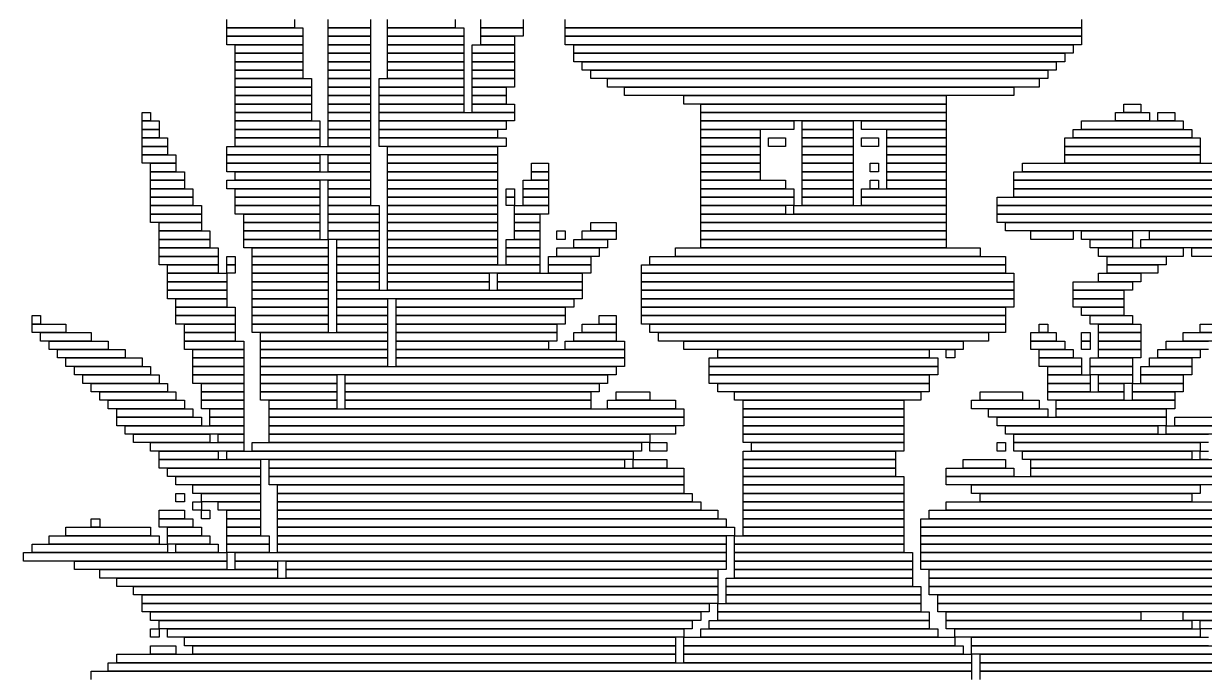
# Model space of a CAD drawing. Extents: x 290 to 734, y 306 to 705.
# Drawn here: x 295 to 434.5, y 413.5 to 490.5 of the extents above; entities that cross this region are included whole.
import ezdxf

# ---------------------------------------------------------------- set-up
doc = ezdxf.new("R2010")
doc.units = 0

msp = doc.modelspace()

# ---------------------------------------------------------------- linework, layer by layer
for p, q in [((319, 490), (319, 491)), ((327, 490), (319, 490)), ((319, 490), (328, 490)), ((319, 489), (319, 490)), ((327, 491), (327, 490)), ((328, 490), (328, 489)), ((331, 490), (331, 491)), ((336, 490), (331, 490)), ((331, 490), (336, 490)), ((331, 489), (331, 490)), ((336, 491), (336, 490)), ((336, 490), (336, 489)), ((338, 490), (338, 491)), ((346, 490), (338, 490)), ((338, 490), (347, 490)), ((338, 489), (338, 490)), ((346, 491), (346, 490)), ((347, 490), (347, 489)), ((349, 490), (349, 491)), ((354, 490), (349, 490)), ((349, 490), (354, 490)), ((349, 489), (349, 490)), ((354, 491), (354, 490)), ((354, 490), (354, 489)), ((359, 490), (359, 491)), ((420, 490), (359, 490)), ((359, 490), (420, 490)), ((359, 489), (359, 490)), ((420, 491), (420, 490)), ((420, 490), (420, 489)), ((328, 489), (319, 489)), ((319, 489), (328, 489)), ((319, 488), (319, 489)), ((328, 489), (328, 488)), ((336, 489), (331, 489)), ((331, 489), (336, 489)), ((331, 488), (331, 489)), ((336, 489), (336, 488)), ((347, 489), (338, 489)), ((338, 489), (347, 489)), ((338, 488), (338, 489)), ((347, 489), (347, 488)), ((354, 489), (349, 489)), ((349, 489), (353, 489)), ((349, 488), (349, 489)), ((353, 489), (353, 488)), ((420, 489), (359, 489)), ((359, 489), (420, 489)), ((359, 488), (359, 489)), ((420, 489), (420, 488)), ((328, 488), (319, 488)), ((320, 488), (328, 488)), ((320, 487), (320, 488)), ((328, 487), (320, 487)), ((320, 487), (328, 487)), ((320, 486), (320, 487)), ((328, 488), (328, 487)), ((328, 487), (328, 486)), ((336, 488), (331, 488)), ((331, 488), (336, 488)), ((331, 487), (331, 488)), ((336, 487), (331, 487)), ((331, 487), (336, 487)), ((331, 486), (331, 487)), ((336, 488), (336, 487)), ((336, 487), (336, 486)), ((347, 488), (338, 488)), ((338, 488), (347, 488)), ((338, 487), (338, 488)), ((347, 487), (338, 487)), ((338, 487), (347, 487)), ((338, 486), (338, 487)), ((347, 488), (347, 487)), ((347, 487), (347, 486)), ((348, 488), (353, 488)), ((348, 487), (348, 488)), ((353, 487), (348, 487)), ((348, 487), (353, 487)), ((348, 486), (348, 487)), ((353, 488), (349, 488)), ((353, 488), (353, 487)), ((353, 487), (353, 486)), ((420, 488), (359, 488)), ((360, 488), (419, 488)), ((360, 487), (360, 488)), ((419, 487), (360, 487)), ((360, 487), (418, 487)), ((360, 486), (360, 487)), ((418, 487), (418, 486)), ((419, 488), (419, 487)), ((328, 486), (320, 486)), ((320, 486), (328, 486)), ((320, 485), (320, 486)), ((328, 486), (328, 485)), ((336, 486), (331, 486)), ((331, 486), (336, 486)), ((331, 485), (331, 486)), ((336, 486), (336, 485)), ((347, 486), (338, 486)), ((338, 486), (347, 486)), ((338, 485), (338, 486)), ((347, 486), (347, 485)), ((353, 486), (348, 486)), ((348, 486), (353, 486)), ((348, 485), (348, 486)), ((353, 486), (353, 485)), ((418, 486), (360, 486)), ((361, 486), (417, 486)), ((361, 485), (361, 486)), ((417, 486), (417, 485)), ((328, 485), (320, 485)), ((320, 485), (328, 485)), ((320, 484), (320, 485)), ((328, 485), (328, 484)), ((336, 485), (331, 485)), ((331, 485), (336, 485)), ((331, 484), (331, 485)), ((336, 485), (336, 484)), ((347, 485), (338, 485)), ((338, 485), (347, 485)), ((338, 484), (338, 485)), ((347, 485), (347, 484)), ((353, 485), (348, 485)), ((348, 485), (353, 485)), ((348, 484), (348, 485)), ((353, 485), (353, 484)), ((417, 485), (361, 485)), ((362, 485), (416, 485)), ((362, 484), (362, 485)), ((416, 485), (416, 484)), ((328, 484), (320, 484)), ((320, 484), (329, 484)), ((320, 483), (320, 484)), ((329, 483), (320, 483)), ((320, 483), (329, 483)), ((320, 482), (320, 483)), ((329, 484), (329, 483)), ((329, 483), (329, 482)), ((336, 484), (331, 484)), ((331, 484), (336, 484)), ((331, 483), (331, 484)), ((336, 483), (331, 483)), ((331, 483), (336, 483)), ((331, 482), (331, 483)), ((336, 484), (336, 483)), ((336, 483), (336, 482)), ((337, 484), (347, 484)), ((337, 483), (337, 484)), ((347, 483), (337, 483)), ((337, 483), (347, 483)), ((337, 482), (337, 483)), ((347, 484), (338, 484)), ((347, 484), (347, 483)), ((347, 483), (347, 482)), ((353, 484), (348, 484)), ((348, 484), (353, 484)), ((348, 483), (348, 484)), ((353, 483), (348, 483)), ((348, 483), (352, 483)), ((348, 482), (348, 483)), ((352, 483), (352, 482)), ((353, 484), (353, 483)), ((416, 484), (362, 484)), ((364, 484), (415, 484)), ((364, 483), (364, 484)), ((415, 483), (364, 483)), ((366, 483), (412, 483)), ((366, 482), (366, 483)), ((412, 483), (412, 482)), ((415, 484), (415, 483)), ((329, 482), (320, 482)), ((320, 482), (329, 482)), ((320, 481), (320, 482)), ((329, 482), (329, 481)), ((336, 482), (331, 482)), ((331, 482), (336, 482)), ((331, 481), (331, 482)), ((336, 482), (336, 481)), ((347, 482), (337, 482)), ((337, 482), (347, 482)), ((337, 481), (337, 482)), ((347, 482), (347, 481)), ((352, 482), (348, 482)), ((348, 482), (352, 482)), ((348, 481), (348, 482)), ((352, 482), (352, 481)), ((412, 482), (366, 482)), ((373, 482), (404, 482)), ((373, 481), (373, 482)), ((404, 482), (404, 481)), ((309, 480), (310, 480)), ((309, 479), (309, 480)), ((310, 480), (310, 479)), ((329, 481), (320, 481)), ((320, 481), (329, 481)), ((320, 480), (320, 481)), ((329, 480), (320, 480)), ((320, 480), (329, 480)), ((320, 479), (320, 480)), ((329, 481), (329, 480)), ((329, 480), (329, 479)), ((336, 481), (331, 481)), ((331, 481), (336, 481)), ((331, 480), (331, 481)), ((336, 480), (331, 480)), ((331, 480), (336, 480)), ((331, 479), (331, 480)), ((336, 481), (336, 480)), ((336, 480), (336, 479)), ((347, 481), (337, 481)), ((337, 481), (347, 481)), ((337, 480), (337, 481)), ((347, 480), (337, 480)), ((337, 480), (353, 480)), ((337, 479), (337, 480)), ((347, 481), (347, 480)), ((352, 481), (348, 481)), ((348, 481), (353, 481)), ((348, 480), (348, 481)), ((353, 480), (348, 480)), ((353, 481), (353, 480)), ((353, 480), (353, 479)), ((404, 481), (373, 481)), ((375, 481), (404, 481)), ((375, 480), (375, 481)), ((404, 480), (375, 480)), ((375, 480), (404, 480)), ((375, 479), (375, 480)), ((404, 481), (404, 480)), ((404, 480), (404, 479)), ((424, 480), (428, 480)), ((424, 479), (424, 480)), ((425, 481), (427, 481)), ((425, 480), (425, 481)), ((427, 480), (425, 480)), ((427, 481), (427, 480)), ((428, 480), (428, 479)), ((429, 480), (431, 480)), ((429, 479), (429, 480)), ((431, 480), (431, 479)), ((310, 479), (309, 479)), ((309, 479), (311, 479)), ((309, 478), (309, 479)), ((311, 479), (311, 478)), ((329, 479), (320, 479)), ((320, 479), (330, 479)), ((320, 478), (320, 479)), ((330, 479), (330, 478)), ((336, 479), (331, 479)), ((331, 479), (336, 479)), ((331, 478), (331, 479)), ((336, 479), (336, 478)), ((353, 479), (337, 479)), ((337, 479), (352, 479)), ((337, 478), (337, 479)), ((352, 479), (352, 478)), ((404, 479), (375, 479)), ((375, 479), (386, 479)), ((375, 478), (375, 479)), ((386, 479), (386, 478)), ((387, 479), (393, 479)), ((387, 478), (387, 479)), ((393, 479), (393, 478)), ((394, 479), (404, 479)), ((394, 478), (394, 479)), ((404, 479), (404, 478)), ((420, 479), (432, 479)), ((420, 478), (420, 479)), ((428, 479), (424, 479)), ((431, 479), (429, 479)), ((432, 479), (432, 478)), ((311, 478), (309, 478)), ((309, 478), (311, 478)), ((309, 477), (309, 478)), ((311, 478), (311, 477)), ((330, 478), (320, 478)), ((320, 478), (330, 478)), ((320, 477), (320, 478)), ((330, 478), (330, 477)), ((336, 478), (331, 478)), ((331, 478), (336, 478)), ((331, 477), (331, 478)), ((336, 478), (336, 477)), ((352, 478), (337, 478)), ((337, 478), (351, 478)), ((337, 477), (337, 478)), ((351, 478), (351, 477)), ((386, 478), (375, 478)), ((375, 478), (382, 478)), ((375, 477), (375, 478)), ((382, 478), (382, 477)), ((393, 478), (387, 478)), ((387, 478), (393, 478)), ((387, 477), (387, 478)), ((393, 478), (393, 477)), ((404, 478), (394, 478)), ((397, 478), (404, 478)), ((397, 477), (397, 478)), ((404, 478), (404, 477)), ((419, 478), (433, 478)), ((419, 477), (419, 478)), ((432, 478), (420, 478)), ((433, 478), (433, 477)), ((311, 477), (309, 477)), ((309, 477), (312, 477)), ((309, 476), (309, 477)), ((312, 476), (309, 476)), ((309, 476), (312, 476)), ((309, 475), (309, 476)), ((312, 477), (312, 476)), ((312, 476), (312, 475)), ((319, 476), (336, 476)), ((319, 475), (319, 476)), ((330, 477), (320, 477)), ((320, 477), (330, 477)), ((320, 476), (320, 477)), ((330, 476), (320, 476)), ((330, 477), (330, 476)), ((336, 477), (331, 477)), ((331, 477), (336, 477)), ((331, 476), (331, 477)), ((336, 476), (331, 476)), ((336, 477), (336, 476)), ((336, 476), (336, 475)), ((351, 477), (337, 477)), ((337, 477), (352, 477)), ((337, 476), (337, 477)), ((352, 476), (337, 476)), ((338, 476), (351, 476)), ((338, 475), (338, 476)), ((351, 476), (351, 475)), ((352, 477), (352, 476)), ((382, 477), (375, 477)), ((375, 477), (382, 477)), ((375, 476), (375, 477)), ((382, 476), (375, 476)), ((375, 476), (382, 476)), ((375, 475), (375, 476)), ((382, 477), (382, 476)), ((382, 476), (382, 475)), ((383, 477), (385, 477)), ((383, 476), (383, 477)), ((385, 476), (383, 476)), ((385, 477), (385, 476)), ((393, 477), (387, 477)), ((387, 477), (393, 477)), ((387, 476), (387, 477)), ((393, 476), (387, 476)), ((387, 476), (393, 476)), ((387, 475), (387, 476)), ((393, 477), (393, 476)), ((393, 476), (393, 475)), ((394, 477), (396, 477)), ((394, 476), (394, 477)), ((396, 476), (394, 476)), ((396, 477), (396, 476)), ((404, 477), (397, 477)), ((397, 477), (404, 477)), ((397, 476), (397, 477)), ((404, 476), (397, 476)), ((397, 476), (404, 476)), ((397, 475), (397, 476)), ((404, 477), (404, 476)), ((404, 476), (404, 475)), ((418, 477), (434, 477)), ((418, 476), (418, 477)), ((434, 476), (418, 476)), ((418, 476), (434, 476)), ((418, 475), (418, 476)), ((433, 477), (419, 477)), ((434, 477), (434, 476)), ((434, 476), (434, 475)), ((312, 475), (309, 475)), ((309, 475), (313, 475)), ((309, 474), (309, 475)), ((313, 475), (313, 474)), ((336, 475), (319, 475)), ((319, 475), (330, 475)), ((319, 474), (319, 475)), ((330, 475), (330, 474)), ((331, 475), (336, 475)), ((331, 474), (331, 475)), ((336, 475), (336, 474)), ((351, 475), (338, 475)), ((338, 475), (351, 475)), ((338, 474), (338, 475)), ((351, 475), (351, 474)), ((382, 475), (375, 475)), ((375, 475), (382, 475)), ((375, 474), (375, 475)), ((382, 475), (382, 474)), ((393, 475), (387, 475)), ((387, 475), (393, 475)), ((387, 474), (387, 475)), ((393, 475), (393, 474)), ((404, 475), (397, 475)), ((397, 475), (404, 475)), ((397, 474), (397, 475)), ((404, 475), (404, 474)), ((434, 475), (418, 475)), ((418, 475), (434, 475)), ((418, 474), (418, 475)), ((434, 475), (434, 474)), ((313, 474), (309, 474)), ((310, 474), (313, 474)), ((310, 473), (310, 474)), ((313, 473), (310, 473)), ((310, 473), (314, 473)), ((310, 472), (310, 473)), ((313, 474), (313, 473)), ((314, 473), (314, 472)), ((330, 474), (319, 474)), ((319, 474), (330, 474)), ((319, 473), (319, 474)), ((330, 473), (319, 473)), ((320, 473), (336, 473)), ((320, 472), (320, 473)), ((330, 474), (330, 473)), ((336, 474), (331, 474)), ((331, 474), (336, 474)), ((331, 473), (331, 474)), ((336, 473), (331, 473)), ((336, 474), (336, 473)), ((336, 473), (336, 472)), ((351, 474), (338, 474)), ((338, 474), (351, 474)), ((338, 473), (338, 474)), ((351, 473), (338, 473)), ((338, 473), (351, 473)), ((338, 472), (338, 473)), ((351, 474), (351, 473)), ((351, 473), (351, 472)), ((355, 474), (357, 474)), ((355, 473), (355, 474)), ((357, 473), (355, 473)), ((355, 473), (357, 473)), ((355, 472), (355, 473)), ((357, 474), (357, 473)), ((357, 473), (357, 472)), ((382, 474), (375, 474)), ((375, 474), (382, 474)), ((375, 473), (375, 474)), ((382, 473), (375, 473)), ((375, 473), (382, 473)), ((375, 472), (375, 473)), ((382, 474), (382, 473)), ((382, 473), (382, 472)), ((393, 474), (387, 474)), ((387, 474), (393, 474)), ((387, 473), (387, 474)), ((393, 473), (387, 473)), ((387, 473), (393, 473)), ((387, 472), (387, 473)), ((393, 474), (393, 473)), ((393, 473), (393, 472)), ((395, 474), (396, 474)), ((395, 473), (395, 474)), ((396, 473), (395, 473)), ((396, 474), (396, 473)), ((404, 474), (397, 474)), ((397, 474), (404, 474)), ((397, 473), (397, 474)), ((404, 473), (397, 473)), ((397, 473), (404, 473)), ((397, 472), (397, 473)), ((404, 474), (404, 473)), ((404, 473), (404, 472)), ((412, 473), (438, 473)), ((412, 472), (412, 473)), ((413, 474), (436, 474)), ((413, 473), (413, 474)), ((436, 473), (413, 473)), ((434, 474), (418, 474)), ((314, 472), (310, 472)), ((310, 472), (314, 472)), ((310, 471), (310, 472)), ((314, 472), (314, 471)), ((319, 472), (330, 472)), ((319, 471), (319, 472)), ((336, 472), (320, 472)), ((330, 472), (330, 471)), ((331, 472), (336, 472)), ((331, 471), (331, 472)), ((336, 472), (336, 471)), ((351, 472), (338, 472)), ((338, 472), (351, 472)), ((338, 471), (338, 472)), ((351, 472), (351, 471)), ((354, 472), (357, 472)), ((354, 471), (354, 472)), ((357, 472), (355, 472)), ((357, 472), (357, 471)), ((382, 472), (375, 472)), ((375, 472), (385, 472)), ((375, 471), (375, 472)), ((385, 472), (385, 471)), ((393, 472), (387, 472)), ((387, 472), (393, 472)), ((387, 471), (387, 472)), ((393, 472), (393, 471)), ((395, 472), (396, 472)), ((395, 471), (395, 472)), ((396, 472), (396, 471)), ((404, 472), (397, 472)), ((397, 472), (404, 472)), ((397, 471), (397, 472)), ((404, 472), (404, 471)), ((438, 472), (412, 472)), ((412, 472), (438, 472)), ((412, 471), (412, 472)), ((314, 471), (310, 471)), ((310, 471), (315, 471)), ((310, 470), (310, 471)), ((315, 471), (315, 470)), ((330, 471), (319, 471)), ((320, 471), (330, 471)), ((320, 470), (320, 471)), ((330, 471), (330, 470)), ((336, 471), (331, 471)), ((331, 471), (336, 471)), ((331, 470), (331, 471)), ((336, 471), (336, 470)), ((351, 471), (338, 471)), ((338, 471), (351, 471)), ((338, 470), (338, 471)), ((351, 471), (351, 470)), ((352, 471), (353, 471)), ((352, 470), (352, 471)), ((353, 471), (353, 470)), ((357, 471), (354, 471)), ((354, 471), (357, 471)), ((354, 470), (354, 471)), ((357, 471), (357, 470)), ((385, 471), (375, 471)), ((375, 471), (386, 471)), ((375, 470), (375, 471)), ((386, 471), (386, 470)), ((393, 471), (387, 471)), ((387, 471), (393, 471)), ((387, 470), (387, 471)), ((393, 471), (393, 470)), ((394, 471), (404, 471)), ((394, 470), (394, 471)), ((396, 471), (395, 471)), ((404, 471), (397, 471)), ((404, 471), (404, 470)), ((438, 471), (412, 471)), ((412, 471), (438, 471)), ((412, 470), (412, 471)), ((315, 470), (310, 470)), ((310, 470), (315, 470)), ((310, 469), (310, 470)), ((315, 469), (310, 469)), ((310, 469), (316, 469)), ((310, 468), (310, 469)), ((315, 470), (315, 469)), ((316, 469), (316, 468)), ((330, 470), (320, 470)), ((320, 470), (330, 470)), ((320, 469), (320, 470)), ((330, 469), (320, 469)), ((320, 469), (330, 469)), ((320, 468), (320, 469)), ((330, 470), (330, 469)), ((330, 469), (330, 468)), ((336, 470), (331, 470)), ((331, 470), (336, 470)), ((331, 469), (331, 470)), ((336, 469), (331, 469)), ((331, 469), (337, 469)), ((331, 468), (331, 469)), ((336, 470), (336, 469)), ((337, 469), (337, 468)), ((351, 470), (338, 470)), ((338, 470), (351, 470)), ((338, 469), (338, 470)), ((351, 469), (338, 469)), ((338, 469), (351, 469)), ((338, 468), (338, 469)), ((351, 470), (351, 469)), ((351, 469), (351, 468)), ((353, 470), (352, 470)), ((352, 470), (353, 470)), ((352, 469), (352, 470)), ((353, 469), (352, 469)), ((353, 470), (353, 469)), ((353, 469), (357, 469)), ((353, 468), (353, 469)), ((357, 470), (354, 470)), ((354, 470), (357, 470)), ((354, 469), (354, 470)), ((357, 469), (354, 469)), ((357, 470), (357, 469)), ((357, 469), (357, 468)), ((386, 470), (375, 470)), ((375, 470), (386, 470)), ((375, 469), (375, 470)), ((386, 469), (375, 469)), ((375, 469), (385, 469)), ((375, 468), (375, 469)), ((385, 469), (385, 468)), ((386, 470), (386, 469)), ((386, 469), (404, 469)), ((386, 468), (386, 469)), ((393, 470), (387, 470)), ((387, 470), (393, 470)), ((387, 469), (387, 470)), ((393, 469), (387, 469)), ((393, 470), (393, 469)), ((404, 470), (394, 470)), ((394, 470), (404, 470)), ((394, 469), (394, 470)), ((404, 469), (394, 469)), ((404, 470), (404, 469)), ((404, 469), (404, 468)), ((410, 470), (439, 470)), ((410, 469), (410, 470)), ((439, 469), (410, 469)), ((410, 469), (439, 469)), ((410, 468), (410, 469)), ((438, 470), (412, 470)), ((316, 468), (310, 468)), ((310, 468), (316, 468)), ((310, 467), (310, 468)), ((316, 468), (316, 467)), ((330, 468), (320, 468)), ((321, 468), (330, 468)), ((321, 467), (321, 468)), ((330, 468), (330, 467)), ((337, 468), (331, 468)), ((331, 468), (337, 468)), ((331, 467), (331, 468)), ((337, 468), (337, 467)), ((351, 468), (338, 468)), ((338, 468), (351, 468)), ((338, 467), (338, 468)), ((351, 468), (351, 467)), ((357, 468), (353, 468)), ((353, 468), (356, 468)), ((353, 467), (353, 468)), ((356, 468), (356, 467)), ((385, 468), (375, 468)), ((375, 468), (404, 468)), ((375, 467), (375, 468)), ((404, 468), (386, 468)), ((404, 468), (404, 467)), ((439, 468), (410, 468)), ((410, 468), (460, 468)), ((410, 467), (410, 468)), ((316, 467), (310, 467)), ((311, 467), (316, 467)), ((311, 466), (311, 467)), ((316, 466), (311, 466)), ((311, 466), (317, 466)), ((311, 465), (311, 466)), ((316, 467), (316, 466)), ((317, 466), (317, 465)), ((330, 467), (321, 467)), ((321, 467), (330, 467)), ((321, 466), (321, 467)), ((330, 466), (321, 466)), ((321, 466), (330, 466)), ((321, 465), (321, 466)), ((330, 467), (330, 466)), ((330, 466), (330, 465)), ((337, 467), (331, 467)), ((331, 467), (337, 467)), ((331, 466), (331, 467)), ((337, 466), (331, 466)), ((331, 466), (337, 466)), ((331, 465), (331, 466)), ((337, 467), (337, 466)), ((337, 466), (337, 465)), ((351, 467), (338, 467)), ((338, 467), (351, 467)), ((338, 466), (338, 467)), ((351, 466), (338, 466)), ((338, 466), (351, 466)), ((338, 465), (338, 466)), ((351, 467), (351, 466)), ((351, 466), (351, 465)), ((356, 467), (353, 467)), ((353, 467), (356, 467)), ((353, 466), (353, 467)), ((356, 466), (353, 466)), ((353, 466), (356, 466)), ((353, 465), (353, 466)), ((356, 467), (356, 466)), ((356, 466), (356, 465)), ((358, 466), (359, 466)), ((358, 465), (358, 466)), ((359, 466), (359, 465)), ((361, 466), (365, 466)), ((361, 465), (361, 466)), ((362, 467), (365, 467)), ((362, 466), (362, 467)), ((365, 466), (362, 466)), ((365, 467), (365, 466)), ((365, 466), (365, 465)), ((404, 467), (375, 467)), ((375, 467), (404, 467)), ((375, 466), (375, 467)), ((404, 466), (375, 466)), ((375, 466), (404, 466)), ((375, 465), (375, 466)), ((404, 467), (404, 466)), ((404, 466), (404, 465)), ((460, 467), (410, 467)), ((411, 467), (459, 467)), ((411, 466), (411, 467)), ((459, 466), (411, 466)), ((414, 466), (419, 466)), ((414, 465), (414, 466)), ((419, 466), (419, 465)), ((420, 466), (426, 466)), ((420, 465), (420, 466)), ((426, 466), (426, 465)), ((428, 466), (459, 466)), ((428, 465), (428, 466)), ((317, 465), (311, 465)), ((311, 465), (317, 465)), ((311, 464), (311, 465)), ((317, 465), (317, 464)), ((330, 465), (321, 465)), ((321, 465), (331, 465)), ((321, 464), (321, 465)), ((337, 465), (331, 465)), ((331, 465), (331, 464)), ((332, 465), (337, 465)), ((332, 464), (332, 465)), ((337, 465), (337, 464)), ((351, 465), (338, 465)), ((338, 465), (351, 465)), ((338, 464), (338, 465)), ((351, 465), (351, 464)), ((352, 465), (356, 465)), ((352, 464), (352, 465)), ((356, 465), (353, 465)), ((356, 465), (356, 464)), ((359, 465), (358, 465)), ((360, 465), (364, 465)), ((360, 464), (360, 465)), ((365, 465), (361, 465)), ((364, 465), (364, 464)), ((404, 465), (375, 465)), ((375, 465), (404, 465)), ((375, 464), (375, 465)), ((404, 465), (404, 464)), ((419, 465), (414, 465)), ((426, 465), (420, 465)), ((421, 465), (426, 465)), ((421, 464), (421, 465)), ((426, 465), (426, 464)), ((427, 465), (439, 465)), ((427, 464), (427, 465)), ((459, 465), (428, 465)), ((317, 464), (311, 464)), ((311, 464), (318, 464)), ((311, 463), (311, 464)), ((318, 464), (318, 463)), ((331, 464), (321, 464)), ((322, 464), (331, 464)), ((322, 463), (322, 464)), ((331, 464), (331, 463)), ((337, 464), (332, 464)), ((332, 464), (337, 464)), ((332, 463), (332, 464)), ((337, 464), (337, 463)), ((351, 464), (338, 464)), ((338, 464), (351, 464)), ((338, 463), (338, 464)), ((351, 464), (351, 463)), ((356, 464), (352, 464)), ((352, 464), (356, 464)), ((352, 463), (352, 464)), ((356, 464), (356, 463)), ((358, 464), (363, 464)), ((358, 463), (358, 464)), ((364, 464), (360, 464)), ((363, 464), (363, 463)), ((372, 464), (408, 464)), ((372, 463), (372, 464)), ((404, 464), (375, 464)), ((408, 464), (408, 463)), ((426, 464), (421, 464)), ((422, 464), (432, 464)), ((422, 463), (422, 464)), ((439, 464), (427, 464)), ((432, 464), (432, 463)), ((433, 464), (437, 464)), ((433, 463), (433, 464)), ((318, 463), (311, 463)), ((311, 463), (318, 463)), ((311, 462), (311, 463)), ((318, 462), (311, 462)), ((312, 462), (318, 462)), ((312, 461), (312, 462)), ((318, 463), (318, 462)), ((318, 462), (318, 461)), ((319, 463), (320, 463)), ((319, 462), (319, 463)), ((320, 462), (319, 462)), ((319, 462), (320, 462)), ((319, 461), (319, 462)), ((320, 463), (320, 462)), ((320, 462), (320, 461)), ((331, 463), (322, 463)), ((322, 463), (331, 463)), ((322, 462), (322, 463)), ((331, 462), (322, 462)), ((322, 462), (331, 462)), ((322, 461), (322, 462)), ((331, 463), (331, 462)), ((331, 462), (331, 461)), ((337, 463), (332, 463)), ((332, 463), (337, 463)), ((332, 462), (332, 463)), ((337, 462), (332, 462)), ((332, 462), (337, 462)), ((332, 461), (332, 462)), ((337, 463), (337, 462)), ((337, 462), (337, 461)), ((351, 463), (338, 463)), ((338, 463), (351, 463)), ((338, 462), (338, 463)), ((351, 462), (338, 462)), ((338, 462), (356, 462)), ((338, 461), (338, 462)), ((351, 463), (351, 462)), ((356, 463), (352, 463)), ((352, 463), (356, 463)), ((352, 462), (352, 463)), ((356, 462), (352, 462)), ((356, 463), (356, 462)), ((356, 462), (356, 461)), ((357, 463), (362, 463)), ((357, 462), (357, 463)), ((362, 462), (357, 462)), ((357, 462), (362, 462)), ((357, 461), (357, 462)), ((363, 463), (358, 463)), ((362, 463), (362, 462)), ((362, 462), (362, 461)), ((368, 462), (411, 462)), ((368, 461), (368, 462)), ((369, 463), (411, 463)), ((369, 462), (369, 463)), ((411, 462), (369, 462)), ((408, 463), (372, 463)), ((411, 463), (411, 462)), ((411, 462), (411, 461)), ((432, 463), (422, 463)), ((423, 463), (430, 463)), ((423, 462), (423, 463)), ((430, 462), (423, 462)), ((423, 462), (429, 462)), ((423, 461), (423, 462)), ((429, 462), (429, 461)), ((430, 463), (430, 462)), ((437, 463), (433, 463)), ((318, 461), (312, 461)), ((312, 461), (319, 461)), ((312, 460), (312, 461)), ((320, 461), (319, 461)), ((319, 461), (319, 460)), ((331, 461), (322, 461)), ((322, 461), (331, 461)), ((322, 460), (322, 461)), ((331, 461), (331, 460)), ((337, 461), (332, 461)), ((332, 461), (337, 461)), ((332, 460), (332, 461)), ((337, 461), (337, 460)), ((356, 461), (338, 461)), ((338, 461), (350, 461)), ((338, 460), (338, 461)), ((350, 461), (350, 460)), ((351, 461), (361, 461)), ((351, 460), (351, 461)), ((362, 461), (357, 461)), ((361, 461), (361, 460)), ((411, 461), (368, 461)), ((368, 461), (412, 461)), ((368, 460), (368, 461)), ((412, 461), (412, 460)), ((422, 461), (427, 461)), ((422, 460), (422, 461)), ((429, 461), (423, 461)), ((427, 461), (427, 460)), ((319, 460), (312, 460)), ((312, 460), (319, 460)), ((312, 459), (312, 460)), ((319, 459), (312, 459)), ((312, 459), (319, 459)), ((312, 458), (312, 459)), ((319, 460), (319, 459)), ((319, 459), (319, 458)), ((331, 460), (322, 460)), ((322, 460), (331, 460)), ((322, 459), (322, 460)), ((331, 459), (322, 459)), ((322, 459), (331, 459)), ((322, 458), (322, 459)), ((331, 460), (331, 459)), ((331, 459), (331, 458)), ((337, 460), (332, 460)), ((332, 460), (337, 460)), ((332, 459), (332, 460)), ((337, 459), (332, 459)), ((332, 459), (361, 459)), ((332, 458), (332, 459)), ((337, 460), (337, 459)), ((350, 460), (338, 460)), ((338, 460), (350, 460)), ((338, 459), (338, 460)), ((350, 459), (338, 459)), ((350, 460), (350, 459)), ((361, 460), (351, 460)), ((351, 460), (361, 460)), ((351, 459), (351, 460)), ((361, 459), (351, 459)), ((361, 460), (361, 459)), ((361, 459), (361, 458)), ((412, 460), (368, 460)), ((368, 460), (412, 460)), ((368, 459), (368, 460)), ((412, 459), (368, 459)), ((368, 459), (412, 459)), ((368, 458), (368, 459)), ((412, 460), (412, 459)), ((412, 459), (412, 458)), ((419, 460), (426, 460)), ((419, 459), (419, 460)), ((426, 459), (419, 459)), ((419, 459), (425, 459)), ((419, 458), (419, 459)), ((427, 460), (422, 460)), ((425, 459), (425, 458)), ((426, 460), (426, 459)), ((319, 458), (312, 458)), ((313, 458), (319, 458)), ((313, 457), (313, 458)), ((319, 458), (319, 457)), ((331, 458), (322, 458)), ((322, 458), (331, 458)), ((322, 457), (322, 458)), ((331, 458), (331, 457)), ((361, 458), (332, 458)), ((332, 458), (338, 458)), ((332, 457), (332, 458)), ((338, 458), (338, 457)), ((339, 458), (360, 458)), ((339, 457), (339, 458)), ((360, 458), (360, 457)), ((412, 458), (368, 458)), ((368, 458), (412, 458)), ((368, 457), (368, 458)), ((412, 458), (412, 457)), ((425, 458), (419, 458)), ((419, 458), (425, 458)), ((419, 457), (419, 458)), ((425, 458), (425, 457)), ((319, 457), (313, 457)), ((313, 457), (320, 457)), ((313, 456), (313, 457)), ((320, 457), (320, 456)), ((331, 457), (322, 457)), ((322, 457), (331, 457)), ((322, 456), (322, 457)), ((331, 457), (331, 456)), ((338, 457), (332, 457)), ((332, 457), (338, 457)), ((332, 456), (332, 457)), ((338, 457), (338, 456)), ((360, 457), (339, 457)), ((339, 457), (359, 457)), ((339, 456), (339, 457)), ((359, 457), (359, 456)), ((412, 457), (368, 457)), ((368, 457), (411, 457)), ((368, 456), (368, 457)), ((411, 457), (411, 456)), ((425, 457), (419, 457)), ((420, 457), (425, 457)), ((420, 456), (420, 457)), ((425, 457), (425, 456)), ((296, 456), (297, 456)), ((296, 455), (296, 456)), ((297, 455), (296, 455)), ((296, 455), (300, 455)), ((296, 454), (296, 455)), ((297, 456), (297, 455)), ((300, 455), (300, 454)), ((320, 456), (313, 456)), ((313, 456), (320, 456)), ((313, 455), (313, 456)), ((320, 455), (313, 455)), ((314, 455), (320, 455)), ((314, 454), (314, 455)), ((320, 456), (320, 455)), ((320, 455), (320, 454)), ((331, 456), (322, 456)), ((322, 456), (331, 456)), ((322, 455), (322, 456)), ((331, 455), (322, 455)), ((322, 455), (331, 455)), ((322, 454), (322, 455)), ((331, 456), (331, 455)), ((331, 455), (331, 454)), ((338, 456), (332, 456)), ((332, 456), (338, 456)), ((332, 455), (332, 456)), ((338, 455), (332, 455)), ((332, 455), (338, 455)), ((332, 454), (332, 455)), ((338, 456), (338, 455)), ((338, 455), (338, 454)), ((359, 456), (339, 456)), ((339, 456), (359, 456)), ((339, 455), (339, 456)), ((359, 455), (339, 455)), ((339, 455), (358, 455)), ((339, 454), (339, 455)), ((358, 455), (358, 454)), ((359, 456), (359, 455)), ((361, 455), (365, 455)), ((361, 454), (361, 455)), ((363, 456), (365, 456)), ((363, 455), (363, 456)), ((365, 455), (363, 455)), ((365, 456), (365, 455)), ((365, 455), (365, 454)), ((411, 456), (368, 456)), ((368, 456), (411, 456)), ((368, 455), (368, 456)), ((411, 455), (368, 455)), ((369, 455), (411, 455)), ((369, 454), (369, 455)), ((411, 456), (411, 455)), ((411, 455), (411, 454)), ((415, 455), (416, 455)), ((415, 454), (415, 455)), ((416, 455), (416, 454)), ((425, 456), (420, 456)), ((421, 456), (426, 456)), ((421, 455), (421, 456)), ((426, 455), (421, 455)), ((422, 455), (427, 455)), ((422, 454), (422, 455)), ((426, 456), (426, 455)), ((427, 455), (427, 454)), ((434, 455), (436, 455)), ((434, 454), (434, 455)), ((300, 454), (296, 454)), ((297, 454), (303, 454)), ((297, 453), (297, 454)), ((303, 454), (303, 453)), ((320, 454), (314, 454)), ((314, 454), (320, 454)), ((314, 453), (314, 454)), ((320, 454), (320, 453)), ((331, 454), (322, 454)), ((323, 454), (338, 454)), ((323, 453), (323, 454)), ((338, 454), (332, 454)), ((338, 454), (338, 453)), ((358, 454), (339, 454)), ((339, 454), (358, 454)), ((339, 453), (339, 454)), ((358, 454), (358, 453)), ((360, 454), (365, 454)), ((360, 453), (360, 454)), ((365, 454), (361, 454)), ((365, 454), (365, 453)), ((411, 454), (369, 454)), ((370, 454), (409, 454)), ((370, 453), (370, 454)), ((409, 454), (409, 453)), ((414, 454), (417, 454)), ((414, 453), (414, 454)), ((416, 454), (415, 454)), ((417, 454), (417, 453)), ((420, 454), (421, 454)), ((420, 453), (420, 454)), ((421, 454), (421, 453)), ((427, 454), (422, 454)), ((422, 454), (427, 454)), ((422, 453), (422, 454)), ((427, 454), (427, 453)), ((432, 454), (436, 454)), ((432, 453), (432, 454)), ((436, 454), (434, 454)), ((303, 453), (297, 453)), ((298, 453), (305, 453)), ((298, 452), (298, 453)), ((305, 452), (298, 452)), ((299, 452), (307, 452)), ((299, 451), (299, 452)), ((305, 453), (305, 452)), ((307, 452), (307, 451)), ((320, 453), (314, 453)), ((314, 453), (321, 453)), ((314, 452), (314, 453)), ((321, 452), (314, 452)), ((315, 452), (321, 452)), ((315, 451), (315, 452)), ((321, 453), (321, 452)), ((321, 452), (321, 451)), ((338, 453), (323, 453)), ((323, 453), (338, 453)), ((323, 452), (323, 453)), ((338, 452), (323, 452)), ((323, 452), (338, 452)), ((323, 451), (323, 452)), ((338, 453), (338, 452)), ((338, 452), (338, 451)), ((358, 453), (339, 453)), ((339, 453), (357, 453)), ((339, 452), (339, 453)), ((357, 452), (339, 452)), ((339, 452), (366, 452)), ((339, 451), (339, 452)), ((357, 453), (357, 452)), ((359, 453), (366, 453)), ((359, 452), (359, 453)), ((366, 452), (359, 452)), ((365, 453), (360, 453)), ((366, 453), (366, 452)), ((366, 452), (366, 451)), ((409, 453), (370, 453)), ((373, 453), (406, 453)), ((373, 452), (373, 453)), ((406, 452), (373, 452)), ((377, 452), (402, 452)), ((377, 451), (377, 452)), ((402, 452), (402, 451)), ((404, 452), (405, 452)), ((404, 451), (404, 452)), ((405, 452), (405, 451)), ((406, 453), (406, 452)), ((417, 453), (414, 453)), ((414, 453), (418, 453)), ((414, 452), (414, 453)), ((418, 452), (414, 452)), ((415, 452), (419, 452)), ((415, 451), (415, 452)), ((418, 453), (418, 452)), ((419, 452), (419, 451)), ((421, 453), (420, 453)), ((420, 453), (421, 453)), ((420, 452), (420, 453)), ((421, 452), (420, 452)), ((421, 453), (421, 452)), ((427, 453), (422, 453)), ((422, 453), (427, 453)), ((422, 452), (422, 453)), ((427, 452), (422, 452)), ((422, 452), (427, 452)), ((422, 451), (422, 452)), ((427, 453), (427, 452)), ((427, 452), (427, 451)), ((429, 452), (434, 452)), ((429, 451), (429, 452)), ((430, 453), (435, 453)), ((430, 452), (430, 453)), ((435, 452), (430, 452)), ((436, 453), (432, 453)), ((434, 452), (434, 451)), ((307, 451), (299, 451)), ((300, 451), (309, 451)), ((300, 450), (300, 451)), ((309, 451), (309, 450)), ((321, 451), (315, 451)), ((315, 451), (321, 451)), ((315, 450), (315, 451)), ((321, 451), (321, 450)), ((338, 451), (323, 451)), ((323, 451), (338, 451)), ((323, 450), (323, 451)), ((338, 451), (338, 450)), ((366, 451), (339, 451)), ((339, 451), (366, 451)), ((339, 450), (339, 451)), ((366, 451), (366, 450)), ((376, 451), (403, 451)), ((376, 450), (376, 451)), ((402, 451), (377, 451)), ((403, 451), (403, 450)), ((405, 451), (404, 451)), ((419, 451), (415, 451)), ((415, 451), (420, 451)), ((415, 450), (415, 451)), ((420, 451), (420, 450)), ((421, 451), (426, 451)), ((421, 450), (421, 451)), ((427, 451), (422, 451)), ((426, 451), (426, 450)), ((428, 451), (433, 451)), ((428, 450), (428, 451)), ((434, 451), (429, 451)), ((433, 451), (433, 450)), ((309, 450), (300, 450)), ((301, 450), (310, 450)), ((301, 449), (301, 450)), ((310, 450), (310, 449)), ((321, 450), (315, 450)), ((315, 450), (321, 450)), ((315, 449), (315, 450)), ((321, 450), (321, 449)), ((338, 450), (323, 450)), ((323, 450), (365, 450)), ((323, 449), (323, 450)), ((366, 450), (339, 450)), ((365, 450), (365, 449)), ((403, 450), (376, 450)), ((376, 450), (403, 450)), ((376, 449), (376, 450)), ((403, 450), (403, 449)), ((420, 450), (415, 450)), ((416, 450), (420, 450)), ((416, 449), (416, 450)), ((420, 450), (420, 449)), ((426, 450), (421, 450)), ((421, 450), (426, 450)), ((421, 449), (421, 450)), ((426, 450), (426, 449)), ((427, 450), (433, 450)), ((427, 449), (427, 450)), ((433, 450), (428, 450)), ((433, 450), (433, 449)), ((310, 449), (301, 449)), ((302, 449), (311, 449)), ((302, 448), (302, 449)), ((311, 448), (302, 448)), ((303, 448), (312, 448)), ((303, 447), (303, 448)), ((311, 449), (311, 448)), ((312, 448), (312, 447)), ((321, 449), (315, 449)), ((315, 449), (321, 449)), ((315, 448), (315, 449)), ((321, 448), (315, 448)), ((316, 448), (321, 448)), ((316, 447), (316, 448)), ((321, 449), (321, 448)), ((321, 448), (321, 447)), ((365, 449), (323, 449)), ((323, 449), (332, 449)), ((323, 448), (323, 449)), ((332, 448), (323, 448)), ((323, 448), (332, 448)), ((323, 447), (323, 448)), ((332, 449), (332, 448)), ((332, 448), (332, 447)), ((333, 449), (364, 449)), ((333, 448), (333, 449)), ((364, 448), (333, 448)), ((333, 448), (363, 448)), ((333, 447), (333, 448)), ((363, 448), (363, 447)), ((364, 449), (364, 448)), ((403, 449), (376, 449)), ((376, 449), (402, 449)), ((376, 448), (376, 449)), ((402, 448), (376, 448)), ((377, 448), (402, 448)), ((377, 447), (377, 448)), ((402, 449), (402, 448)), ((402, 448), (402, 447)), ((420, 449), (416, 449)), ((416, 449), (421, 449)), ((416, 448), (416, 449)), ((421, 448), (416, 448)), ((416, 448), (421, 448)), ((416, 447), (416, 448)), ((426, 449), (421, 449)), ((421, 449), (421, 448)), ((421, 448), (421, 447)), ((422, 449), (426, 449)), ((422, 448), (422, 449)), ((426, 448), (422, 448)), ((422, 448), (425, 448)), ((422, 447), (422, 448)), ((425, 448), (425, 447)), ((426, 449), (426, 448)), ((426, 448), (432, 448)), ((426, 447), (426, 448)), ((433, 449), (427, 449)), ((427, 449), (432, 449)), ((427, 448), (427, 449)), ((432, 448), (427, 448)), ((432, 449), (432, 448)), ((432, 448), (432, 447)), ((312, 447), (303, 447)), ((304, 447), (313, 447)), ((304, 446), (304, 447)), ((313, 447), (313, 446)), ((321, 447), (316, 447)), ((316, 447), (321, 447)), ((316, 446), (316, 447)), ((321, 447), (321, 446)), ((332, 447), (323, 447)), ((323, 447), (332, 447)), ((323, 446), (323, 447)), ((332, 447), (332, 446)), ((363, 447), (333, 447)), ((333, 447), (362, 447)), ((333, 446), (333, 447)), ((362, 447), (362, 446)), ((365, 447), (369, 447)), ((365, 446), (365, 447)), ((369, 447), (369, 446)), ((402, 447), (377, 447)), ((379, 447), (401, 447)), ((379, 446), (379, 447)), ((401, 447), (401, 446)), ((408, 447), (413, 447)), ((408, 446), (408, 447)), ((413, 447), (413, 446)), ((421, 447), (416, 447)), ((416, 447), (425, 447)), ((416, 446), (416, 447)), ((425, 447), (422, 447)), ((425, 447), (425, 446)), ((432, 447), (426, 447)), ((426, 447), (431, 447)), ((426, 446), (426, 447)), ((431, 447), (431, 446)), ((313, 446), (304, 446)), ((305, 446), (314, 446)), ((305, 445), (305, 446)), ((314, 446), (314, 445)), ((321, 446), (316, 446)), ((316, 446), (321, 446)), ((316, 445), (316, 446)), ((321, 446), (321, 445)), ((332, 446), (323, 446)), ((324, 446), (332, 446)), ((324, 445), (324, 446)), ((332, 446), (332, 445)), ((362, 446), (333, 446)), ((333, 446), (362, 446)), ((333, 445), (333, 446)), ((362, 446), (362, 445)), ((364, 446), (372, 446)), ((364, 445), (364, 446)), ((369, 446), (365, 446)), ((372, 446), (372, 445)), ((401, 446), (379, 446)), ((380, 446), (399, 446)), ((380, 445), (380, 446)), ((399, 446), (399, 445)), ((407, 446), (415, 446)), ((407, 445), (407, 446)), ((413, 446), (408, 446)), ((415, 446), (415, 445)), ((425, 446), (416, 446)), ((417, 446), (431, 446)), ((417, 445), (417, 446)), ((431, 446), (426, 446)), ((431, 446), (431, 445)), ((314, 445), (305, 445)), ((306, 445), (315, 445)), ((306, 444), (306, 445)), ((315, 444), (306, 444)), ((306, 444), (316, 444)), ((306, 443), (306, 444)), ((315, 445), (315, 444)), ((321, 445), (316, 445)), ((316, 444), (316, 443)), ((317, 445), (321, 445)), ((317, 444), (317, 445)), ((321, 444), (317, 444)), ((317, 444), (321, 444)), ((317, 443), (317, 444)), ((321, 445), (321, 444)), ((321, 444), (321, 443)), ((332, 445), (324, 445)), ((324, 445), (373, 445)), ((324, 444), (324, 445)), ((373, 444), (324, 444)), ((324, 444), (373, 444)), ((324, 443), (324, 444)), ((362, 445), (333, 445)), ((372, 445), (364, 445)), ((373, 445), (373, 444)), ((373, 444), (373, 443)), ((399, 445), (380, 445)), ((380, 445), (399, 445)), ((380, 444), (380, 445)), ((399, 444), (380, 444)), ((380, 444), (399, 444)), ((380, 443), (380, 444)), ((399, 445), (399, 444)), ((399, 444), (399, 443)), ((415, 445), (407, 445)), ((409, 445), (416, 445)), ((409, 444), (409, 445)), ((416, 444), (409, 444)), ((410, 444), (430, 444)), ((410, 443), (410, 444)), ((416, 445), (416, 444)), ((431, 445), (417, 445)), ((417, 445), (430, 445)), ((417, 444), (417, 445)), ((430, 444), (417, 444)), ((430, 445), (430, 444)), ((430, 444), (430, 443)), ((431, 444), (437, 444)), ((431, 443), (431, 444)), ((316, 443), (306, 443)), ((307, 443), (321, 443)), ((307, 442), (307, 443)), ((321, 443), (317, 443)), ((321, 443), (321, 442)), ((373, 443), (324, 443)), ((324, 443), (372, 443)), ((324, 442), (324, 443)), ((372, 443), (372, 442)), ((399, 443), (380, 443)), ((380, 443), (399, 443)), ((380, 442), (380, 443)), ((399, 443), (399, 442)), ((430, 443), (410, 443)), ((411, 443), (429, 443)), ((411, 442), (411, 443)), ((429, 443), (429, 442)), ((430, 443), (437, 443)), ((430, 442), (430, 443)), ((437, 443), (431, 443)), ((321, 442), (307, 442)), ((308, 442), (317, 442)), ((308, 441), (308, 442)), ((317, 441), (308, 441)), ((310, 441), (321, 441)), ((310, 440), (310, 441)), ((317, 442), (317, 441)), ((318, 442), (321, 442)), ((318, 441), (318, 442)), ((321, 441), (318, 441)), ((321, 442), (321, 441)), ((321, 441), (321, 440)), ((322, 441), (368, 441)), ((322, 440), (322, 441)), ((372, 442), (324, 442)), ((324, 442), (369, 442)), ((324, 441), (324, 442)), ((369, 441), (324, 441)), ((368, 441), (368, 440)), ((369, 442), (369, 441)), ((369, 441), (371, 441)), ((369, 440), (369, 441)), ((371, 441), (371, 440)), ((399, 442), (380, 442)), ((380, 442), (399, 442)), ((380, 441), (380, 442)), ((399, 441), (380, 441)), ((381, 441), (399, 441)), ((381, 440), (381, 441)), ((399, 442), (399, 441)), ((399, 441), (399, 440)), ((410, 441), (411, 441)), ((410, 440), (410, 441)), ((429, 442), (411, 442)), ((411, 441), (411, 440)), ((412, 442), (435, 442)), ((412, 441), (412, 442)), ((435, 441), (412, 441)), ((412, 441), (434, 441)), ((412, 440), (412, 441)), ((437, 442), (430, 442)), ((434, 441), (434, 440)), ((321, 440), (310, 440)), ((311, 440), (318, 440)), ((311, 439), (311, 440)), ((318, 440), (318, 439)), ((319, 440), (367, 440)), ((319, 439), (319, 440)), ((368, 440), (322, 440)), ((367, 440), (367, 439)), ((371, 440), (369, 440)), ((380, 440), (398, 440)), ((380, 439), (380, 440)), ((399, 440), (381, 440)), ((398, 440), (398, 439)), ((411, 440), (410, 440)), ((434, 440), (412, 440)), ((413, 440), (433, 440)), ((413, 439), (413, 440)), ((433, 440), (433, 439)), ((434, 440), (435, 440)), ((434, 439), (434, 440)), ((318, 439), (311, 439)), ((311, 439), (323, 439)), ((311, 438), (311, 439)), ((367, 439), (319, 439)), ((323, 439), (323, 438)), ((324, 439), (366, 439)), ((324, 438), (324, 439)), ((366, 439), (366, 438)), ((367, 439), (371, 439)), ((367, 438), (367, 439)), ((371, 439), (371, 438)), ((398, 439), (380, 439)), ((380, 439), (398, 439)), ((380, 438), (380, 439)), ((398, 439), (398, 438)), ((406, 439), (411, 439)), ((406, 438), (406, 439)), ((411, 439), (411, 438)), ((433, 439), (413, 439)), ((414, 439), (458, 439)), ((414, 438), (414, 439)), ((435, 439), (434, 439)), ((323, 438), (311, 438)), ((312, 438), (323, 438)), ((312, 437), (312, 438)), ((323, 437), (312, 437)), ((313, 437), (323, 437)), ((313, 436), (313, 437)), ((323, 438), (323, 437)), ((323, 437), (323, 436)), ((366, 438), (324, 438)), ((324, 438), (373, 438)), ((324, 437), (324, 438)), ((373, 437), (324, 437)), ((324, 437), (373, 437)), ((324, 436), (324, 437)), ((371, 438), (367, 438)), ((373, 438), (373, 437)), ((373, 437), (373, 436)), ((398, 438), (380, 438)), ((380, 438), (398, 438)), ((380, 437), (380, 438)), ((398, 437), (380, 437)), ((380, 437), (399, 437)), ((380, 436), (380, 437)), ((398, 438), (398, 437)), ((399, 437), (399, 436)), ((404, 438), (412, 438)), ((404, 437), (404, 438)), ((412, 437), (404, 437)), ((404, 437), (436, 437)), ((404, 436), (404, 437)), ((411, 438), (406, 438)), ((412, 438), (412, 437)), ((458, 438), (414, 438)), ((414, 438), (437, 438)), ((414, 437), (414, 438)), ((437, 437), (414, 437)), ((323, 436), (313, 436)), ((315, 436), (323, 436)), ((315, 435), (315, 436)), ((323, 436), (323, 435)), ((373, 436), (324, 436)), ((325, 436), (373, 436)), ((325, 435), (325, 436)), ((373, 436), (373, 435)), ((399, 436), (380, 436)), ((380, 436), (399, 436)), ((380, 435), (380, 436)), ((399, 436), (399, 435)), ((436, 436), (404, 436)), ((407, 436), (434, 436)), ((407, 435), (407, 436)), ((434, 436), (434, 435)), ((313, 435), (314, 435)), ((313, 434), (313, 435)), ((314, 434), (313, 434)), ((314, 435), (314, 434)), ((323, 435), (315, 435)), ((315, 434), (316, 434)), ((315, 433), (315, 434)), ((316, 435), (323, 435)), ((316, 434), (316, 435)), ((323, 434), (316, 434)), ((316, 434), (316, 433)), ((318, 434), (323, 434)), ((318, 433), (318, 434)), ((323, 435), (323, 434)), ((323, 434), (323, 433)), ((373, 435), (325, 435)), ((325, 435), (374, 435)), ((325, 434), (325, 435)), ((374, 434), (325, 434)), ((325, 434), (375, 434)), ((325, 433), (325, 434)), ((374, 435), (374, 434)), ((375, 434), (375, 433)), ((399, 435), (380, 435)), ((380, 435), (399, 435)), ((380, 434), (380, 435)), ((399, 434), (380, 434)), ((380, 434), (399, 434)), ((380, 433), (380, 434)), ((399, 435), (399, 434)), ((399, 434), (399, 433)), ((404, 434), (436, 434)), ((404, 433), (404, 434)), ((434, 435), (407, 435)), ((408, 435), (433, 435)), ((408, 434), (408, 435)), ((433, 434), (408, 434)), ((433, 435), (433, 434)), ((311, 433), (314, 433)), ((311, 432), (311, 433)), ((314, 433), (314, 432)), ((316, 433), (315, 433)), ((316, 433), (317, 433)), ((316, 432), (316, 433)), ((317, 433), (317, 432)), ((323, 433), (318, 433)), ((319, 433), (323, 433)), ((319, 432), (319, 433)), ((323, 433), (323, 432)), ((375, 433), (325, 433)), ((325, 433), (377, 433)), ((325, 432), (325, 433)), ((377, 433), (377, 432)), ((399, 433), (380, 433)), ((380, 433), (399, 433)), ((380, 432), (380, 433)), ((399, 433), (399, 432)), ((402, 433), (437, 433)), ((402, 432), (402, 433)), ((436, 433), (404, 433)), ((303, 432), (304, 432)), ((303, 431), (303, 432)), ((304, 432), (304, 431)), ((314, 432), (311, 432)), ((311, 432), (315, 432)), ((311, 431), (311, 432)), ((315, 432), (315, 431)), ((317, 432), (316, 432)), ((323, 432), (319, 432)), ((319, 432), (323, 432)), ((319, 431), (319, 432)), ((323, 432), (323, 431)), ((377, 432), (325, 432)), ((325, 432), (378, 432)), ((325, 431), (325, 432)), ((378, 432), (378, 431)), ((399, 432), (380, 432)), ((380, 432), (399, 432)), ((380, 431), (380, 432)), ((399, 432), (399, 431)), ((401, 432), (458, 432)), ((401, 431), (401, 432)), ((437, 432), (402, 432)), ((298, 430), (311, 430)), ((298, 429), (298, 430)), ((300, 431), (310, 431)), ((300, 430), (300, 431)), ((310, 430), (300, 430)), ((304, 431), (303, 431)), ((310, 431), (310, 430)), ((315, 431), (311, 431)), ((311, 430), (311, 429)), ((312, 431), (316, 431)), ((312, 430), (312, 431)), ((316, 430), (312, 430)), ((312, 430), (317, 430)), ((312, 429), (312, 430)), ((316, 431), (316, 430)), ((317, 430), (317, 429)), ((323, 431), (319, 431)), ((319, 431), (323, 431)), ((319, 430), (319, 431)), ((323, 430), (319, 430)), ((319, 430), (324, 430)), ((319, 429), (319, 430)), ((323, 431), (323, 430)), ((324, 430), (324, 429)), ((378, 431), (325, 431)), ((325, 431), (379, 431)), ((325, 430), (325, 431)), ((379, 430), (325, 430)), ((325, 430), (378, 430)), ((325, 429), (325, 430)), ((378, 430), (378, 429)), ((379, 431), (379, 430)), ((379, 430), (399, 430)), ((379, 429), (379, 430)), ((399, 431), (380, 431)), ((380, 431), (399, 431)), ((380, 430), (380, 431)), ((399, 430), (380, 430)), ((399, 431), (399, 430)), ((399, 430), (399, 429)), ((458, 431), (401, 431)), ((401, 431), (458, 431)), ((401, 430), (401, 431)), ((458, 430), (401, 430)), ((401, 430), (458, 430)), ((401, 429), (401, 430)), ((296, 429), (312, 429)), ((296, 428), (296, 429)), ((311, 429), (298, 429)), ((317, 429), (312, 429)), ((312, 429), (312, 428)), ((313, 429), (318, 429)), ((313, 428), (313, 429)), ((318, 429), (318, 428)), ((324, 429), (319, 429)), ((319, 429), (324, 429)), ((319, 428), (319, 429)), ((324, 429), (324, 428)), ((378, 429), (325, 429)), ((325, 429), (378, 429)), ((325, 428), (325, 429)), ((378, 429), (378, 428)), ((399, 429), (379, 429)), ((379, 429), (399, 429)), ((379, 428), (379, 429)), ((399, 429), (399, 428)), ((458, 429), (401, 429)), ((401, 429), (458, 429)), ((401, 428), (401, 429)), ((295, 428), (319, 428)), ((295, 427), (295, 428)), ((319, 427), (295, 427)), ((312, 428), (296, 428)), ((301, 427), (319, 427)), ((301, 426), (301, 427)), ((318, 428), (313, 428)), ((324, 428), (319, 428)), ((319, 428), (319, 427)), ((319, 427), (319, 426)), ((320, 428), (378, 428)), ((320, 427), (320, 428)), ((378, 427), (320, 427)), ((320, 427), (325, 427)), ((320, 426), (320, 427)), ((378, 428), (325, 428)), ((325, 427), (325, 426)), ((326, 427), (378, 427)), ((326, 426), (326, 427)), ((378, 428), (378, 427)), ((378, 427), (378, 426)), ((399, 428), (379, 428)), ((379, 428), (400, 428)), ((379, 427), (379, 428)), ((400, 427), (379, 427)), ((379, 427), (400, 427)), ((379, 426), (379, 427)), ((400, 428), (400, 427)), ((400, 427), (400, 426)), ((458, 428), (401, 428)), ((401, 428), (458, 428)), ((401, 427), (401, 428)), ((458, 427), (401, 427)), ((401, 427), (457, 427)), ((401, 426), (401, 427)), ((319, 426), (301, 426)), ((304, 426), (325, 426)), ((304, 425), (304, 426)), ((325, 426), (320, 426)), ((325, 426), (325, 425)), ((378, 426), (326, 426)), ((326, 426), (377, 426)), ((326, 425), (326, 426)), ((377, 426), (377, 425)), ((400, 426), (379, 426)), ((379, 426), (400, 426)), ((379, 425), (379, 426)), ((400, 426), (400, 425)), ((457, 426), (401, 426)), ((402, 426), (457, 426)), ((402, 425), (402, 426)), ((325, 425), (304, 425)), ((306, 425), (377, 425)), ((306, 424), (306, 425)), ((377, 425), (326, 425)), ((377, 425), (377, 424)), ((378, 425), (400, 425)), ((378, 424), (378, 425)), ((400, 425), (379, 425)), ((400, 425), (400, 424)), ((457, 425), (402, 425)), ((402, 425), (457, 425)), ((402, 424), (402, 425)), ((377, 424), (306, 424)), ((308, 424), (377, 424)), ((308, 423), (308, 424)), ((377, 423), (308, 423)), ((309, 423), (377, 423)), ((309, 422), (309, 423)), ((377, 424), (377, 423)), ((377, 423), (377, 422)), ((400, 424), (378, 424)), ((378, 424), (401, 424)), ((378, 423), (378, 424)), ((401, 423), (378, 423)), ((378, 423), (401, 423)), ((378, 422), (378, 423)), ((401, 424), (401, 423)), ((401, 423), (401, 422)), ((457, 424), (402, 424)), ((402, 424), (457, 424)), ((402, 423), (402, 424)), ((457, 423), (402, 423)), ((403, 423), (457, 423)), ((403, 422), (403, 423)), ((377, 422), (309, 422)), ((309, 422), (376, 422)), ((309, 421), (309, 422)), ((376, 422), (376, 421)), ((377, 422), (401, 422)), ((377, 421), (377, 422)), ((401, 422), (378, 422)), ((401, 422), (401, 421)), ((457, 422), (403, 422)), ((403, 422), (457, 422)), ((403, 421), (403, 422)), ((376, 421), (309, 421)), ((310, 421), (375, 421)), ((310, 420), (310, 421)), ((375, 420), (310, 420)), ((311, 420), (374, 420)), ((311, 419), (311, 420)), ((374, 420), (374, 419)), ((375, 421), (375, 420)), ((376, 420), (402, 420)), ((376, 419), (376, 420)), ((401, 421), (377, 421)), ((377, 421), (402, 421)), ((377, 420), (377, 421)), ((402, 420), (377, 420)), ((402, 421), (402, 420)), ((402, 420), (402, 419)), ((457, 421), (403, 421)), ((404, 421), (427, 421)), ((404, 420), (404, 421)), ((427, 420), (404, 420)), ((404, 420), (433, 420)), ((404, 419), (404, 420)), ((427, 421), (427, 420)), ((432, 421), (461, 421)), ((432, 420), (432, 421)), ((461, 420), (432, 420)), ((433, 420), (433, 419)), ((434, 420), (462, 420)), ((434, 419), (434, 420)), ((310, 419), (311, 419)), ((310, 418), (310, 419)), ((374, 419), (311, 419)), ((311, 419), (311, 418)), ((312, 419), (373, 419)), ((312, 418), (312, 419)), ((373, 419), (373, 418)), ((375, 419), (403, 419)), ((375, 418), (375, 419)), ((402, 419), (376, 419)), ((403, 419), (403, 418)), ((433, 419), (404, 419)), ((405, 419), (434, 419)), ((405, 418), (405, 419)), ((462, 419), (434, 419)), ((434, 419), (434, 418)), ((311, 418), (310, 418)), ((373, 418), (312, 418)), ((314, 418), (372, 418)), ((314, 417), (314, 418)), ((372, 418), (372, 417)), ((373, 418), (405, 418)), ((373, 417), (373, 418)), ((403, 418), (375, 418)), ((434, 418), (405, 418)), ((405, 418), (405, 417)), ((407, 418), (435, 418)), ((407, 417), (407, 418)), ((306, 416), (372, 416)), ((306, 415), (306, 416)), ((310, 417), (313, 417)), ((310, 416), (310, 417)), ((313, 416), (310, 416)), ((313, 417), (313, 416)), ((372, 417), (314, 417)), ((315, 417), (372, 417)), ((315, 416), (315, 417)), ((372, 416), (315, 416)), ((372, 417), (372, 416)), ((372, 416), (372, 415)), ((405, 417), (373, 417)), ((373, 417), (406, 417)), ((373, 416), (373, 417)), ((406, 416), (373, 416)), ((373, 416), (407, 416)), ((373, 415), (373, 416)), ((406, 417), (406, 416)), ((435, 417), (407, 417)), ((407, 417), (447, 417)), ((407, 416), (407, 417)), ((447, 416), (407, 416)), ((407, 416), (407, 415)), ((408, 416), (462, 416)), ((408, 415), (408, 416)), ((305, 415), (407, 415)), ((305, 414), (305, 415)), ((372, 415), (306, 415)), ((407, 415), (373, 415)), ((407, 415), (407, 414)), ((462, 415), (408, 415)), ((408, 415), (464, 415)), ((408, 414), (408, 415)), ((303, 414), (407, 414)), ((303, 413), (303, 414)), ((407, 414), (305, 414)), ((407, 414), (407, 413)), ((464, 414), (408, 414)), ((408, 414), (465, 414)), ((408, 413), (408, 414))]:
    msp.add_line(p, q)

doc.saveas('drawing.dxf')
